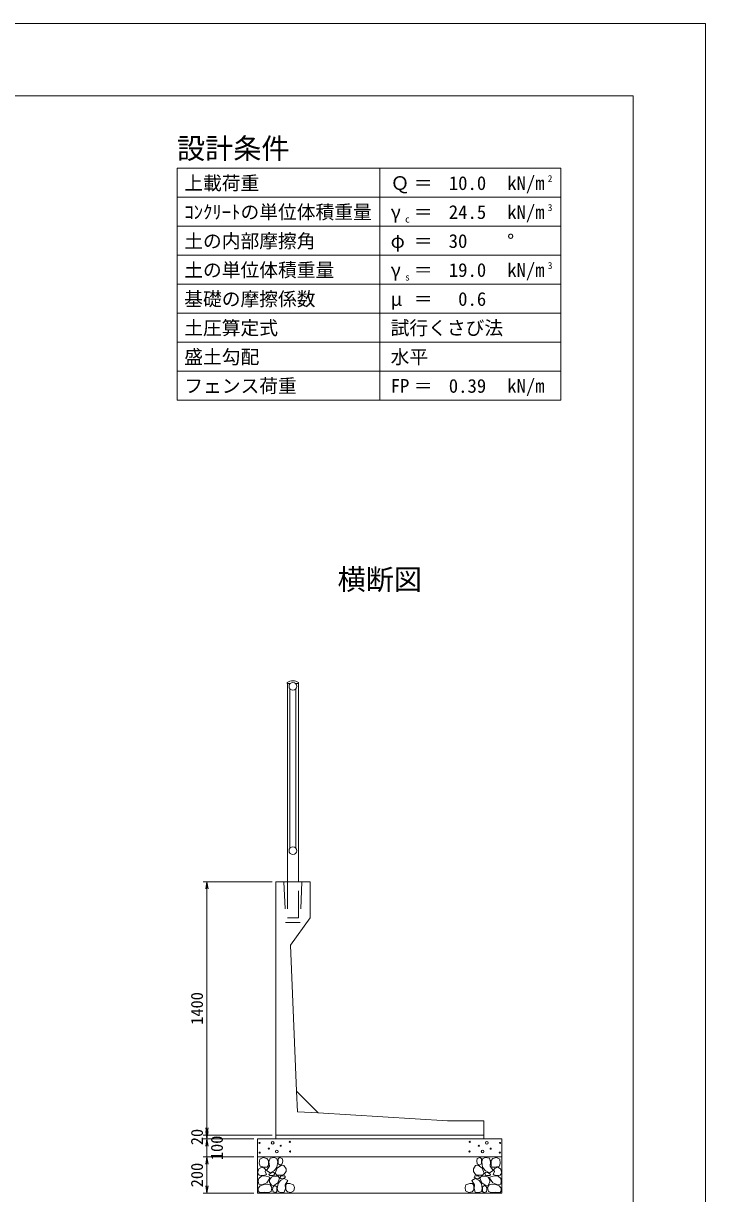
# Model space of a CAD drawing. Units: millimetres at full size, sheet at 1:25. Extents: x 0 to 16820, y 0 to 13241.
# Drawn here: x 13051 to 16820, y 5418 to 11880 of the extents above; entities that cross this region are included whole.
import ezdxf
from ezdxf.enums import TextEntityAlignment as Align

# ---------------------------------------------------------------- set-up
doc = ezdxf.new("R2010")
doc.units = ezdxf.units.MM
doc.header["$LTSCALE"] = 25
doc.linetypes.add('DASHED_SPACED', pattern=[12, 6, -6])
for name, color, linetype, lineweight in [('D-DCR-HCHn', 4, 'Continuous', 9), ('D-STR-DIM', 7, 'Continuous', 13), ('D-STR-STRn', 1, 'Continuous', 13), ('D-TTL', 2, 'Continuous', 13), ('D-TTL-FRAM', 2, 'Continuous', 13), ('D-TTL-LINE', 7, 'Continuous', 13), ('D-TTL-TXT', 7, 'Continuous', 13)]:
    doc.layers.add(name, color=color, linetype=linetype, lineweight=lineweight)
doc.styles.add('ＭＳ ゴシック', font='')
doc.styles.get('ＭＳ ゴシック').set_extended_font_data('MS Gothic')

# ---------------------------------------------------------------- blocks, each defined once
blk = doc.blocks.new('open_arrow')
at = {"color": 0, "linetype": 'Continuous', "lineweight": -2}
blk.add_lwpolyline([(7.5, 1.25), (0, 0), (7.5, -1.25)], dxfattribs=at)

msp = doc.modelspace()

# ---------------------------------------------------------------- linework, layer by layer
at = {"layer": 'D-DCR-HCHn'}
for points in [[(14352.28, 5553.81), (14345.35, 5533), (14354.59, 5519.14), (14377.71, 5516.82), (14393.49, 5523.6), (14386.95, 5539.94), (14391.58, 5549.18), (14382.33, 5558.43), (14368.46, 5563.05)], [(14396.2, 5611.59), (14375.4, 5616.22), (14356.9, 5606.97), (14354.59, 5586.17), (14359.21, 5569.99), (14382.33, 5563.05), (14398.51, 5563.05), (14405.44, 5574.61), (14405.44, 5600.04)], [(14414.69, 5613.91), (14407.76, 5593.1), (14410.07, 5569.99), (14393.89, 5544.56), (14414.69, 5533), (14437.8, 5544.56), (14451.67, 5563.05), (14456.3, 5593.1), (14451.67, 5609.28), (14437.8, 5616.22)], [(14453.98, 5558.43), (14442.43, 5530.69), (14451.67, 5519.14), (14479.41, 5519.14), (14490.97, 5523.76), (14502.53, 5539.94), (14502.53, 5553.81), (14490.97, 5572.3), (14477.1, 5574.61)], [(14458.61, 5609.28), (14458.61, 5581.55), (14470.16, 5574.61), (14481.72, 5581.55), (14484.03, 5597.73), (14481.72, 5611.59), (14465.54, 5616.22)], [(15586.02, 5558.43), (15597.57, 5530.69), (15588.33, 5519.14), (15560.59, 5519.14), (15549.03, 5523.76), (15537.47, 5539.94), (15537.47, 5553.81), (15549.03, 5572.3), (15562.9, 5574.61)], [(15581.39, 5609.28), (15581.39, 5581.55), (15569.84, 5574.61), (15558.28, 5581.55), (15555.97, 5597.73), (15558.28, 5611.59), (15574.46, 5616.22)], [(15625.31, 5613.91), (15632.24, 5593.1), (15629.93, 5569.99), (15646.11, 5544.56), (15625.31, 5533), (15602.2, 5544.56), (15588.33, 5563.05), (15583.7, 5593.1), (15588.33, 5609.28), (15602.2, 5616.22)], [(15643.8, 5611.59), (15664.6, 5616.22), (15683.1, 5606.97), (15685.41, 5586.17), (15680.79, 5569.99), (15657.67, 5563.05), (15641.49, 5563.05), (15634.56, 5574.61), (15634.56, 5600.04)], [(15687.72, 5553.81), (15694.65, 5533), (15685.41, 5519.14), (15662.29, 5516.82), (15646.51, 5523.6), (15653.05, 5539.94), (15648.42, 5549.18), (15657.67, 5558.43), (15671.54, 5563.05)], [(14396.16, 5477.01), (14413.28, 5502.69), (14411.14, 5509.11), (14387.59, 5515.53), (14366.19, 5513.39), (14351.21, 5500.55), (14349.07, 5485.57), (14351.21, 5470.59), (14368.33, 5466.31)], [(14419.31, 5533), (14407.76, 5523.76), (14412.38, 5516.82), (14428.56, 5516.82), (14435.49, 5519.14), (14440.12, 5528.38), (14433.18, 5535.32)], [(14456.08, 5477.01), (14466.78, 5502.69), (14458.22, 5513.39), (14432.54, 5513.39), (14421.84, 5509.11), (14411.14, 5494.13), (14411.14, 5481.29), (14421.84, 5464.17), (14434.68, 5462.03)], [(14492.47, 5425.64), (14498.89, 5444.91), (14496.75, 5466.31), (14511.73, 5489.85), (14492.47, 5500.55), (14471.06, 5489.85), (14458.22, 5472.73), (14453.94, 5444.91), (14458.22, 5429.92), (14471.06, 5423.5)], [(14488.19, 5500.55), (14498.89, 5509.11), (14494.61, 5515.53), (14479.62, 5515.53), (14473.2, 5513.39), (14468.92, 5504.83), (14475.34, 5498.41)], [(15547.53, 5425.64), (15541.11, 5444.91), (15543.25, 5466.31), (15528.27, 5489.85), (15547.53, 5500.55), (15568.94, 5489.85), (15581.78, 5472.73), (15586.06, 5444.91), (15581.78, 5429.92), (15568.94, 5423.5)], [(15551.81, 5500.55), (15541.11, 5509.11), (15545.39, 5515.53), (15560.38, 5515.53), (15566.8, 5513.39), (15571.08, 5504.83), (15564.66, 5498.41)], [(15583.92, 5477.01), (15573.22, 5502.69), (15581.78, 5513.39), (15607.46, 5513.39), (15618.16, 5509.11), (15628.86, 5494.13), (15628.86, 5481.29), (15618.16, 5464.17), (15605.32, 5462.03)], [(15620.69, 5533), (15632.24, 5523.76), (15627.62, 5516.82), (15611.44, 5516.82), (15604.51, 5519.14), (15599.88, 5528.38), (15606.82, 5535.32)], [(15643.84, 5477.01), (15626.72, 5502.69), (15628.86, 5509.11), (15652.41, 5515.53), (15673.81, 5513.39), (15688.79, 5500.55), (15690.93, 5485.57), (15688.79, 5470.59), (15671.67, 5466.31)], [(14404.72, 5423.5), (14419.7, 5429.92), (14423.98, 5451.33), (14415.42, 5466.31), (14400.44, 5470.59), (14381.17, 5468.45), (14359.77, 5459.89), (14349.07, 5447.05), (14349.07, 5432.06), (14355.49, 5423.5), (14381.17, 5425.64)], [(14451.8, 5429.92), (14451.8, 5455.61), (14441.1, 5462.03), (14430.4, 5455.61), (14428.26, 5440.62), (14430.4, 5427.78), (14445.38, 5423.5)], [(14509.59, 5427.78), (14528.85, 5423.5), (14545.97, 5432.06), (14548.11, 5451.33), (14543.83, 5466.31), (14522.43, 5472.73), (14507.45, 5472.73), (14501.03, 5462.03), (14501.03, 5438.48)], [(15530.41, 5427.78), (15511.15, 5423.5), (15494.03, 5432.06), (15491.89, 5451.33), (15496.17, 5466.31), (15517.57, 5472.73), (15532.55, 5472.73), (15538.97, 5462.03), (15538.97, 5438.48)], [(15588.2, 5429.92), (15588.2, 5455.61), (15598.9, 5462.03), (15609.6, 5455.61), (15611.74, 5440.62), (15609.6, 5427.78), (15594.62, 5423.5)], [(15635.28, 5423.5), (15620.3, 5429.92), (15616.02, 5451.33), (15624.58, 5466.31), (15639.56, 5470.59), (15658.83, 5468.45), (15680.23, 5459.89), (15690.93, 5447.05), (15690.93, 5432.06), (15684.51, 5423.5), (15658.83, 5425.64)]]:
    msp.add_lwpolyline(points, close=True, dxfattribs=at)
for centre, radius in [((14355.73, 5697.43), 3), ((14428.34, 5697.43), 7.5), ((14523.13, 5703.48), 3), ((15516.87, 5703.48), 3), ((15611.66, 5697.43), 7.5), ((15684.27, 5697.43), 3), ((14356.87, 5643.92), 3), ((14407.29, 5665.76), 3), ((14451.66, 5649.97), 7.5), ((14472.71, 5681.64), 3), ((14524.27, 5649.97), 3), ((15515.73, 5649.97), 3), ((15567.29, 5681.64), 3), ((15588.34, 5649.97), 7.5), ((15632.71, 5665.76), 3), ((15683.13, 5643.92), 3)]:
    msp.add_circle(centre, radius, dxfattribs=at)
at = {"layer": 'D-STR-DIM'}
for p, q in [((14425, 7140), (14045, 7140)), ((14065, 5740), (14065, 7140)), ((14065, 5820), (14065, 5640)), ((14065, 5800), (14065, 5540)), ((14425, 5740), (14045, 5740)), ((14425, 5740), (14045, 5740)), ((14325, 5720), (14045, 5720)), ((14325, 5720), (14045, 5720)), ((14325, 5620), (14045, 5620)), ((14325, 5620), (14045, 5620)), ((14065, 5620), (14065, 5420)), ((14325, 5420), (14045, 5420))]:
    msp.add_line(p, q, dxfattribs=at)
at = {"layer": 'D-STR-STRn'}
for p, q in [((14508.15, 8240), (14508.15, 8235)), ((14508.15, 8235), (14526.27, 8235)), ((14553.73, 8235), (14571.85, 8235)), ((14571.85, 8240), (14571.85, 8235)), ((14523, 7324.27), (14523, 8205.73)), ((14557, 7324.27), (14557, 8205.73)), ((14445, 5740), (14445, 7140)), ((14445, 7140), (14635, 7140)), ((14635, 7140), (14635, 6940)), ((14635, 6940), (14527.06, 6790)), ((14527.06, 6790), (14560.34, 5983.05)), ((14680.34, 5863.05), (14560.34, 5983.05)), ((14680.34, 5863.05), (15395, 5820)), ((15395, 5820), (15595, 5820)), ((15595, 5820), (15595, 5740)), ((14345, 5420), (14345, 5720)), ((14345, 5720), (15695, 5720)), ((14445, 5740), (14445, 5720)), ((15595, 5740), (14445, 5740)), ((15595, 5740), (15595, 5720)), ((15695, 5720), (15695, 5420)), ((14345, 5620), (15695, 5620)), ((14345, 5420), (15695, 5420))]:
    msp.add_line(p, q, dxfattribs=at)
at = {"layer": 'D-STR-STRn', "linetype": 'DASHED_SPACED'}
for p, q in [((14490, 7140), (14500, 6915)), ((14590, 7140), (14580, 6915)), ((14500, 6915), (14580, 6915))]:
    msp.add_line(p, q, dxfattribs=at)
at = {"layer": 'D-STR-STRn', "color": 2, "linetype": 'DASHED_SPACED'}
for p, q in [((14560.34, 5983.05), (14565, 5870)), ((14565, 5870), (14680.34, 5863.05))]:
    msp.add_line(p, q, dxfattribs=at)
at = {"layer": 'D-STR-STRn'}
msp.add_lwpolyline([(14570.25, 8235), (14570.25, 7140), (14509.75, 7140), (14509.75, 8235)], dxfattribs=at)
at = {"layer": 'D-STR-STRn', "color": 2, "linetype": 'DASHED_SPACED'}
msp.add_lwpolyline([(14509.75, 7140), (14509.75, 6940), (14570.25, 6940), (14570.25, 7140)], dxfattribs=at)
at = {"layer": 'D-STR-STRn'}
for centre in [(14540, 8218.65), (14540, 7311.35)]:
    msp.add_circle(centre, 21.35, dxfattribs=at)
msp.add_arc((14540, 8194.28), 55.72, 55.13837, 124.86163, dxfattribs=at)
at = {"layer": 'D-TTL'}
for points in [[(0, 0), (16820, 0), (16820, 11880), (0, 11880)], [(400, 400), (16420, 400), (16420, 11480), (400, 11480)]]:
    msp.add_lwpolyline(points, close=True, dxfattribs=at)
at = {"layer": 'D-TTL-FRAM'}
for p, q in [((16020, 11080), (13900, 11080)), ((13900, 11080), (13900, 9800)), ((16020, 11080), (16020, 9800)), ((16020, 9800), (13900, 9800))]:
    msp.add_line(p, q, dxfattribs=at)
at = {"layer": 'D-TTL-LINE'}
for p, q in [((15020, 11080), (15020, 9800)), ((16020, 10920), (13900, 10920)), ((16020, 10760), (13900, 10760)), ((16020, 10600), (13900, 10600)), ((16020, 10440), (13900, 10440)), ((16020, 10280), (13900, 10280)), ((16020, 10120), (13900, 10120)), ((16020, 9960), (13900, 9960))]:
    msp.add_line(p, q, dxfattribs=at)

# ---------------------------------------------------------------- block references
at = {"layer": 'D-STR-DIM', "xscale": 5.33, "yscale": 5.33}
for p, rotation in [((14065, 7140), 270), ((14065, 5740), 90), ((14065, 5740), 90), ((14065, 5720), 90), ((14065, 5720), 270), ((14065, 5620), 270), ((14065, 5620), 270), ((14065, 5420), 90)]:
    msp.add_blockref('open_arrow', p, dxfattribs=dict(at, rotation=rotation))

# ---------------------------------------------------------------- texts
at = {"layer": 'D-STR-DIM', "style": 'ＭＳ ゴシック'}
for s, p in [('1400', (14010, 6440)), ('20', (14010, 5730)), ('100', (14120, 5670)), ('200', (14010, 5520))]:
    msp.add_text(s, height=66.46, rotation=90, dxfattribs=at).set_placement(p, align=Align.MIDDLE_CENTER)
at = {"layer": 'D-TTL-TXT', "style": 'ＭＳ ゴシック'}
for s, height, p in [('設計条件', 113.9, (13900, 11098.15)), ('上載荷重', 75.95, (13940, 10937.43)), ('Ｑ', 75.95, (15080, 10937.43)), ('＝', 75.95, (15208, 10937.43)), ('kN/m', 75.95, (15724, 10937.43)), ('2', 37.98, (15948, 10992.72)), ('ｺﾝｸﾘｰﾄの単位体積重量', 75.95, (13940, 10777.43)), ('γ', 75.95, (15080, 10777.43)), ('kN/m', 75.95, (15724, 10777.43)), ('3', 37.98, (15948, 10832.72)), ('c', 37.98, (15160, 10768.72)), ('＝', 75.95, (15208, 10777.43)), ('土の内部摩擦角', 75.95, (13940, 10617.43)), ('φ', 75.95, (15080, 10617.43)), ('＝', 75.95, (15208, 10617.43)), ('°', 75.95, (15724, 10617.43)), ('土の単位体積重量', 75.95, (13940, 10457.43)), ('γ', 75.95, (15080, 10457.43)), ('＝', 75.95, (15208, 10457.43)), ('kN/m', 75.95, (15724, 10457.43)), ('3', 37.98, (15948, 10512.72)), ('s', 37.98, (15160, 10448.72)), ('基礎の摩擦係数', 75.95, (13940, 10297.43)), ('μ', 75.95, (15080, 10297.43)), ('＝', 75.95, (15208, 10297.43)), ('土圧算定式', 75.95, (13940, 10137.43)), ('試行くさび法', 75.95, (15080, 10137.43)), ('盛土勾配', 75.95, (13940, 9977.43)), ('水平', 75.95, (15080, 9977.43)), ('フェンス荷重', 75.95, (13940, 9817.43)), ('FP', 75.95, (15080, 9817.43)), ('＝', 75.95, (15208, 9817.43)), ('kN/m', 75.95, (15724, 9817.43))]:
    msp.add_text(s, height=height, dxfattribs=at).set_placement(p, align=Align.BOTTOM_LEFT)
for s, p in [('10.0', (15608, 10937.43)), ('24.5', (15608, 10777.43)), ('30', (15504, 10617.43)), ('19.0', (15608, 10457.43)), ('0.6', (15608, 10297.43)), ('0.39', (15608, 9817.43))]:
    msp.add_text(s, height=75.95, dxfattribs=at).set_placement(p, align=Align.BOTTOM_RIGHT)
msp.add_text('横断図', height=113.9, dxfattribs=at).set_placement((15020, 8718.15), align=Align.BOTTOM_CENTER)

doc.saveas('drawing.dxf')
